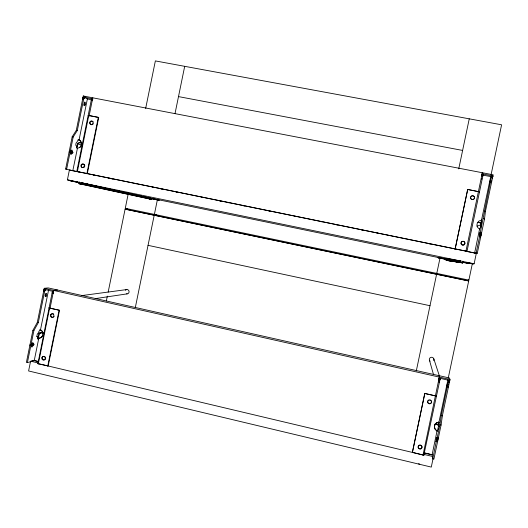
<?xml version="1.0" encoding="UTF-8"?>
<svg xmlns="http://www.w3.org/2000/svg" width="528" height="528" viewBox="0 0 528 528"><rect width="100%" height="100%" fill="white"/><g stroke="black" fill="none" stroke-linecap="round" stroke-linejoin="round"><path stroke-width="0.79" d="M424.75 393.446L436.504 396.119L424.75 393.446L412.361 452.351L423.793 455.242L440.002 379.507C440.834 377.804 438.405 377.632 438.834 379.493M479.279 235.006L480.579 235.191L479.279 235.006L480.17 232.287L479.952 234.115L481.272 234.307L484.513 218.915L485.43 211.391L493.139 174.808L83.266 95.99L83.087 99.04M48.583 289.984L40.491 329.848A4.455 1.63 -74.4 0 0 38.511 332.33L38.122 333.247A1.789 0.66 -74.4 0 0 37.013 335.359A1.789 0.66 -74.4 0 0 37.62 336.6L37.64 336.646A4.455 1.63 -74.4 0 0 38.742 338.435L38.003 338.098A4.396 4.184 84.8 0 0 42.61 335.841M98.327 117.335L86.909 173.501L87.305 173.6L98.71 117.506L98.327 117.335L88.777 115.467L77.385 171.554L76.712 171.422L466.99 251.315L483.252 174.062M481.853 175.138L482.123 173.844L492.908 175.923M479.952 234.115L491.647 175.804L492.776 176.108M439.151 381.493L439.012 382.43M491.456 180.873L491.317 181.87M439.052 378.028L449.777 380.596L442.358 415.807L441.078 425.02L437.864 440.293L436.729 440.029L436.927 437.342L436.253 439.204L436.022 441.85L436.491 440.398L437.699 441.065L433.891 459.136L432.762 458.865L432.102 454.832L437.019 431.026A4.792 4.646 33.3 0 1 438.88 422.215M436.729 440.029L439.949 424.756L441.236 415.536L448.655 380.345M448.523 384.773L448.562 384.08M52.087 293.047L53.077 293.271L53.137 292.882M91.205 100.492L92.209 100.683L92.268 100.28M480.407 236.122L480.361 237.026L480.599 236.452M481.265 233.416L481.252 232.591M437.204 441.289L437.455 439.864M437.963 438.913L437.996 437.692M481.793 179.216L481.78 178.655M53.077 293.271C54.094 292.05 52.78 290.585 52.246 292.241L37.864 363.746L48.18 365.983L59.506 310.279L48.965 307.943L59.506 310.279M92.209 100.683C93.152 99.634 91.859 98.333 91.37 99.673L76.791 171.448L78.151 171.798M437.864 440.293L437.877 439.402M479.444 234.967C479.041 239.019 479.127 233.818 481.107 235.079L477.272 253.288L475.682 253.282M151.543 198.317L151.351 199.247L79.16 183.566L79.484 181.962M32.241 342.969A1.808 0.673 -74 0 1 32.201 344.144L33.917 344.197L33.772 344.909L33.046 345.094A1.815 0.667 -74 0 1 31.964 347.021A1.815 0.667 -74 0 1 31.581 345.464L29.845 345.411L26.4 362.393L27.397 362.63L34.241 360.611L38.643 361.654M29.99 344.692L32.901 330.343L37.297 322.443L43.652 291.152C43.877 288.724 46.121 289.225 44.642 291.37L38.293 322.661L33.898 330.574L30.987 344.923L29.99 344.692L31.726 344.744A1.815 0.667 -74 0 1 32.815 342.817A1.815 0.667 -74 0 1 33.191 344.375L33.917 344.197M76.494 171.554L65.637 169.039L69.109 151.945L70.778 152.348A1.789 0.686 -79.5 0 0 71.082 154.308A1.789 0.686 -79.5 0 0 72.092 152.757L72.745 152.955L72.89 152.236L71.24 151.833A1.789 0.686 -79.5 0 0 71.221 150.209M72.237 152.031A1.789 0.686 -79.5 0 0 71.94 150.077A1.789 0.686 -79.5 0 0 70.924 151.628L69.254 151.219L72.191 136.765L76.289 130.357L82.685 98.848L83.45 97.231M27.397 362.63L30.842 345.649L31.581 345.464M70.112 152.143L66.64 169.244L65.637 169.039M70.924 151.628L70.264 151.424L73.194 136.963L77.293 130.548L83.688 99.04L84.454 97.423L83.378 97.291M31.383 346.46A1.815 0.673 -74 0 0 32.056 344.863L32.782 344.678L32.927 343.966M53.704 291.562L44.015 289.344L44.227 288.308L48.193 287.918L449.407 377.989L450.014 379.493L449.777 380.596M72.745 152.955L71.742 152.75L71.894 152.031L71.24 151.833M30.591 361.165L28.598 370.96L431.284 467.089L433.138 458.271M77.801 182.153L67.399 179.857L69.399 169.99L476.329 253.282L474.118 263.782L462.772 262.172M34.241 360.611L38.782 338.243M72.785 170.795L77.444 148.282A4.409 4.224 -76.8 0 0 79.141 139.927L78.487 139.702M77.319 148.467A4.415 1.657 -79.7 0 1 76.382 145.847L76.382 145.774A1.775 0.673 -79.7 0 1 75.854 144.065A1.775 0.673 -79.7 0 1 76.89 142.309L77.26 141.504A4.415 1.657 -79.7 0 1 79.081 139.821L87.391 98.875L84.058 97.225M38.306 363.891L49.619 308.194M49.889 308.959L53.658 290.426L57.519 290.011M89.041 116.279L92.789 97.819M78.969 183.698L81.213 184.16L81.398 183.236L151.595 198.68L151.444 199.399L78.969 183.698L79.22 182.444M86.605 184.1L159.007 200.211L81.49 182.8L81.088 183.968L79.16 183.566M47.738 366.128L59.083 310.345M106.352 300.973L107.336 296.142M108.161 292.116L125.103 209.147L468.059 280.751L468.692 281.002L448.186 378.332M472.27 264.02L468.877 280.111L125.275 208.303L128.231 193.802M145.662 108.431L155.364 60.911L501.6 124.799L491.086 174.689M76.718 147.748L77.543 143.728A3.201 3.062 -76.9 0 1 81.464 143.068M76.87 147.807L78.038 143.471A3.029 2.904 -76.9 0 1 81.378 143.213M37.871 339.049L39.019 333.458L40.616 333.102M38.023 339.101L39.501 333.214A3.023 2.884 84.6 0 1 43.217 333.379M135.326 307.494L154.209 215.233L156.334 215.563M157.469 199.313L154.387 214.388L156.506 214.724M175.045 113.48L184.694 66.323M438.253 429.693L438.583 428.109M480.949 227.04L481.279 225.443M446.272 259.552L446.114 260.311L460.218 262.456L460.429 261.479L446.272 259.552L438.194 257.75L449.902 259.123L460.522 261.017L460.436 262.324L462.607 262.772L462.944 261.188M416.295 370.94L436.597 274.289L436.26 274.098M440.174 257.268L436.781 273.405L436.445 273.22M458.74 168.894L469.253 118.826M446.345 259.202L438.194 257.75M447.388 260.436L446.279 260.205L446.437 259.453M438.167 257.882L449.902 259.123M467.63 189.552L455.156 248.893L467.722 189.466L479.516 191.855L467.722 189.466M412.381 452.615L424.789 393.631M446.114 260.311L462.746 262.977L463.03 261.65M422.994 455.136L439.336 377.091L438.86 375.626M482.354 172.735L465.953 251.084L466.996 251.315M438.53 424.182L447.929 379.718M466.99 251.493L474.613 253.051L479.569 229.079M480.744 223.78L490.723 176.576L491.773 175.699M463.122 262.469L473.286 263.769L463.155 262.317M432.762 458.865L436.491 440.398M474.613 253.051L476.131 253.051L479.965 234.848M449.308 382.345L449.711 380.424M492.373 177.956L492.782 176.022M480.407 235.231L480.85 233.944M482.849 175.996L481.714 175.771L481.892 174.94L490.723 176.576M439.824 380.365L438.702 380.114L438.874 379.282L440.002 379.507M481.807 175.349L481.714 175.771M438.788 379.705L438.702 380.114M481.107 235.079L480.711 236.056M448.292 386.08L448.008 387.235M437.62 440.662L437.408 441.533M53.176 292.684L52.246 292.241M92.308 100.082L87.391 98.875M424.063 455.189L37.772 363.515M91.641 99.099L91.958 98.868L91.575 98.67M37.62 336.6L36.656 336.349M476.876 226.228L481.444 224.644M31.126 361.007L33.488 360.314L38.135 361.416M30.987 344.923L31.726 344.744M39.164 333.544L43.164 332.653M95.522 298.591L127.09 293.872M81.51 295.621L126.865 289.555M52.45 291.245L52.886 291.192M44.015 289.344L44.464 289.298M45.005 289.568L45.454 289.522M37.778 338.151L38.867 338.257A4.402 4.191 84.8 0 0 40.55 329.96L39.897 329.71L40.491 329.848M448.708 259.505L450.285 259.703M451.862 259.908L460.522 261.017M453.704 260.41L455.261 260.621M456.812 260.825L458.363 261.03M447.084 259.525L460.462 261.301M453.539 260.396L455.116 260.608M456.694 260.812L458.271 261.023M462.488 262.383L473.253 263.941M446.279 260.205L450.998 260.911M452.569 261.142L454.139 261.38M455.717 261.617L457.288 261.848M447.942 260.548L462.607 262.772M125.275 208.303L127.637 208.692M88.777 115.467L88.097 115.381L98.71 117.506M76.289 130.357L77.293 130.548M178.497 96.598L462.614 150.434M83.054 97.033L92.578 98.861M91.799 98.927L92.882 99.073M482.011 173.95L483.153 174.266M83.299 97.37L84.302 97.568M91.72 99L92.723 99.191M482.011 174.141L483.146 174.359M491.634 175.989L492.769 176.207M83.226 97.469L84.223 97.66M482.005 174.26L483.133 174.478M491.627 176.101L492.763 176.326M83.153 97.581L84.15 97.772M491.608 176.233L492.743 176.451M91.562 99.218L92.565 99.409M481.985 174.398L483.113 174.623M83.081 97.7L84.077 97.898M91.489 99.363L92.492 99.554M481.958 174.563L483.094 174.781M491.588 176.378L492.73 176.596M83.008 97.838L84.011 98.03M491.568 176.53L492.703 176.748M91.423 99.521L92.426 99.713M481.925 174.742L483.061 174.959M82.942 97.984L83.945 98.175M491.542 176.695L492.677 176.913M82.883 98.142L83.886 98.333M491.509 176.873L492.65 177.091M82.823 98.307L83.827 98.505M491.476 177.052L492.617 177.276M82.777 98.485L83.774 98.677M491.443 177.243L492.578 177.461M82.731 98.663L83.728 98.855M491.403 177.434L492.538 177.659M82.685 98.848L83.688 99.04M491.363 177.632L492.499 177.85M72.191 136.765L73.194 136.963M483.371 218.684L484.513 218.915M78.091 139.623L79.081 139.821M69.254 151.219L70.264 151.424M480.124 234.076L481.272 234.307M479.609 234.194L480.744 234.425M71.894 152.031L72.89 152.236M479.437 234.234L480.572 234.465M70.778 152.348L69.109 151.945M479.787 234.887L480.929 235.118M70.455 153.971A1.789 0.686 -79.5 0 0 71.095 152.552L72.092 152.757M476.131 253.051L477.272 253.288M85.43 173.395L87.041 173.725M93.502 175.045L95.119 175.375M108.854 178.187L112.893 179.018M134.699 183.48L136.316 183.81M152.473 187.117L154.084 187.447M160.545 188.773L162.162 189.103M175.897 191.915L177.514 192.245M201.742 197.208L203.359 197.538M219.516 200.845L221.126 201.175M227.588 202.495L229.205 202.825M242.939 205.636L244.556 205.966M268.785 210.929L270.402 211.259M294.637 216.223L296.248 216.553M309.982 219.364L311.599 219.694M320.483 221.509L322.1 221.839M335.828 224.651L337.445 224.987M361.68 229.944L363.29 230.274M377.025 233.086L378.642 233.416M387.526 235.237L389.143 235.567M402.871 238.379L404.488 238.709M428.723 243.672L430.333 244.002M454.568 248.959L456.185 249.289M67.399 179.857L474.118 263.782M81.431 183.071L90.809 185.176L81.398 183.236M449.863 259.294L460.429 261.479M142.619 196.475L446.615 259.255M159.034 200.086L81.49 182.8M151.595 198.68L159.007 200.211M460.218 262.456L462.746 262.977M149.827 198.937L151.351 199.247M149.675 199.036L151.444 199.399M484.301 211.16L485.43 211.391M125.103 209.147L468.692 281.002M148.045 245.342L429.997 305.719M79.721 182.688L69.96 180.708L79.688 182.846M37.297 322.443L38.293 322.661M84.038 183.513L85.648 183.869M44.227 288.308L450.014 379.493M44.378 289.397L45.368 289.621M439.052 378.114L440.167 378.365M44.293 289.516L45.283 289.733M439.025 378.352L440.147 378.609M448.562 380.431L449.684 380.688M44.213 289.641L45.203 289.859M448.543 380.582L449.671 380.833M44.134 289.773L45.124 289.997M52.536 291.581L53.533 291.799M439.006 378.51L440.128 378.761M448.523 380.741L449.645 380.998M52.457 291.727L53.447 291.951M438.979 378.682L440.101 378.939M44.062 289.925L45.052 290.149M448.496 380.912L449.618 381.17M52.378 291.898L53.368 292.116M438.946 378.873L440.068 379.124M43.982 290.083L44.972 290.308M448.47 381.091L449.592 381.348M43.916 290.248L44.906 290.473M52.305 292.076L53.295 292.301M438.913 379.071L440.035 379.328M448.437 381.282L449.559 381.533M43.85 290.42L44.84 290.644M448.404 381.473L449.526 381.724M43.791 290.598L44.781 290.822M448.371 381.665L449.493 381.922M43.738 290.783L44.728 291.001M448.331 381.863L449.453 382.12M43.692 290.968L44.682 291.185M448.292 382.061L449.414 382.318M43.652 291.152L44.642 291.37M448.252 382.259L449.374 382.516M32.901 330.343L33.898 330.574M439.949 424.756L441.078 425.02M32.201 344.144L33.191 344.375M32.782 344.678L33.772 344.909M32.056 344.863L33.046 345.094M436.333 439.6L437.778 439.897M29.845 345.411L30.842 345.649M436.57 440.794L437.699 441.065M424.182 452.833L432.439 454.786M424.558 453.044L432.102 454.832M31.39 361.357L38.617 363.066M423.845 454.384L432.676 456.476M418.499 463.815L419.753 464.112M441.236 415.536L442.358 415.807M77.788 171.653L79.226 172.022M71.095 152.552L71.742 152.75M77.543 143.728L81.589 145.141M468.244 279.866L468.877 280.111M83.266 95.99L85.391 97.046M433.805 358.862L439.382 375.91M429.449 360.208L433.435 374.326M438.181 422.506L438.728 424.908M437.996 422.519L438.913 426.525L438.702 426.037A3.293 3.188 33.7 0 0 434.801 424.387M84.236 102.128A1.683 0.634 -80.9 0 1 84.388 103.706A1.683 0.634 -80.9 0 1 83.767 105.204M78.302 139.636A4.409 4.217 -76.8 0 1 80.969 141.491M81.563 144.791A4.409 4.217 -76.8 0 1 79.728 147.602M84.308 167.033A1.789 1.716 -78.7 0 1 81.886 167.204A1.789 1.716 -78.7 0 1 81.761 164.69A1.789 1.716 -78.7 0 1 84.183 164.518M84.473 164.868A1.789 1.716 -78.7 0 1 84.566 166.643M93.291 123.724A1.789 1.716 -74.3 0 1 90.724 124.397A1.789 1.716 -74.3 0 1 90.585 121.671A1.789 1.716 -74.3 0 1 93.199 121.942M477.827 222.321A3.472 3.399 -2 0 1 481.397 224.077M477.292 222.631A3.293 3.221 -2 0 1 481.239 224.162M481.556 220.117A4.706 0.389 -77.9 0 1 481.444 222.275L480.473 226.895A4.706 0.389 -77.9 0 1 479.615 229.31M479.516 229.093A4.792 4.693 -2.1 0 1 481.384 220.216M470.765 196.878A1.934 1.894 -7.9 0 1 474.012 196.535A1.934 1.894 -7.9 0 1 472.943 199.558A1.934 1.894 -7.9 0 1 470.6 197.347M125.426 290.268A2.158 2.086 86.8 0 1 128.086 289.885A2.158 2.086 86.8 0 1 128.918 292.532A2.158 2.086 86.8 0 1 126.548 293.825M39.019 333.458A3.194 3.043 84.6 0 1 42.9 332.917M45.685 293.905A1.683 0.627 -75.4 0 1 45.184 295.885M30.518 345.675A1.815 0.673 -74 0 1 30.591 345.226M40.775 329.914A4.396 4.184 84.8 0 1 42.385 331.445M42.86 332.488A4.396 4.184 84.8 0 1 43.058 333.617M45.223 359.33A1.782 1.696 82.6 0 1 42.821 359.429A1.782 1.696 82.6 0 1 42.695 356.915A1.782 1.696 82.6 0 1 45.098 356.809M45.573 357.588A1.782 1.696 82.6 0 1 45.474 358.948M54.133 316.325A1.782 1.703 86.1 0 1 51.982 317.156A1.782 1.703 86.1 0 1 50.992 314.978A1.782 1.703 86.1 0 1 52.972 313.764M53.394 313.922A1.782 1.703 86.1 0 1 53.757 314.193M430.102 361.205A2.303 2.257 27.9 0 1 429.785 358.149A2.303 2.257 27.9 0 1 432.835 357.628A2.303 2.257 27.9 0 1 433.679 360.591M434.742 424.222A3.472 3.366 33.7 0 1 439.098 426.512M438.992 422.136A4.739 0.383 -78.9 0 1 438.689 425.198L437.745 429.713A4.739 0.383 -78.9 0 1 437.072 431.264M436.999 430.914A4.792 4.646 33.3 0 1 438.854 422.103M429.95 399.914A1.927 1.881 32.6 0 1 431.191 402.791A1.927 1.881 32.6 0 1 428.063 402.89A1.927 1.881 32.6 0 1 428.96 399.947M446.714 386.932L446.747 387.308L447.447 383.83L446.714 386.932M489.529 183.579L489.548 183.995L490.321 180.517L489.529 183.579M85.094 104.9A1.69 0.634 -80.9 0 0 85.087 102.194A1.69 0.634 -80.9 0 0 84.071 104.412A1.69 0.634 -80.9 0 0 85.094 104.9M92.308 124.258A1.789 1.716 -74.3 0 0 92.149 121.176A1.789 1.716 -74.3 0 0 89.648 122.918A1.789 1.716 -74.3 0 0 92.308 124.258M83.912 166.921A1.789 1.716 -78.7 0 0 82.988 163.997A1.789 1.716 -78.7 0 0 81.002 166.333A1.789 1.716 -78.7 0 0 83.912 166.921M461.644 244.609A1.927 1.894 1.4 0 0 464.818 243.58A1.927 1.894 1.4 0 0 462.323 241.402A1.927 1.894 1.4 0 0 461.644 244.609M471.728 199.346A1.94 1.894 -7.9 0 0 474.527 197.525A1.94 1.894 -7.9 0 0 471.53 196.066A1.94 1.894 -7.9 0 0 471.728 199.346M461.729 244.603A1.934 1.894 1.4 0 0 464.904 243.566A1.934 1.894 1.4 0 0 462.403 241.382A1.934 1.894 1.4 0 0 461.729 244.603M46.167 296.116A1.683 0.627 -75.4 0 0 46.424 293.416A1.683 0.627 -75.4 0 0 45.21 295.508A1.683 0.627 -75.4 0 0 46.167 296.116M50.662 314.767A1.782 1.703 86.1 0 0 52.272 317.368A1.782 1.703 86.1 0 0 53.612 314.622A1.782 1.703 86.1 0 0 50.662 314.767M41.996 357.423A1.789 1.703 82.6 0 0 43.6 360.037A1.789 1.703 82.6 0 0 44.939 357.298A1.789 1.703 82.6 0 0 41.996 357.423M418.249 447.434A1.934 1.868 36.9 0 0 421.489 448.199A1.934 1.868 36.9 0 0 420.453 445.058A1.934 1.868 36.9 0 0 418.249 447.434M427.786 402.508A1.934 1.881 32.6 0 0 431.033 403.247A1.934 1.881 32.6 0 0 429.99 400.105A1.934 1.881 32.6 0 0 427.786 402.508M418.275 447.691A1.934 1.874 36.9 0 0 421.522 448.463A1.934 1.874 36.9 0 0 420.479 445.315A1.934 1.874 36.9 0 0 418.275 447.691"/></g></svg>
